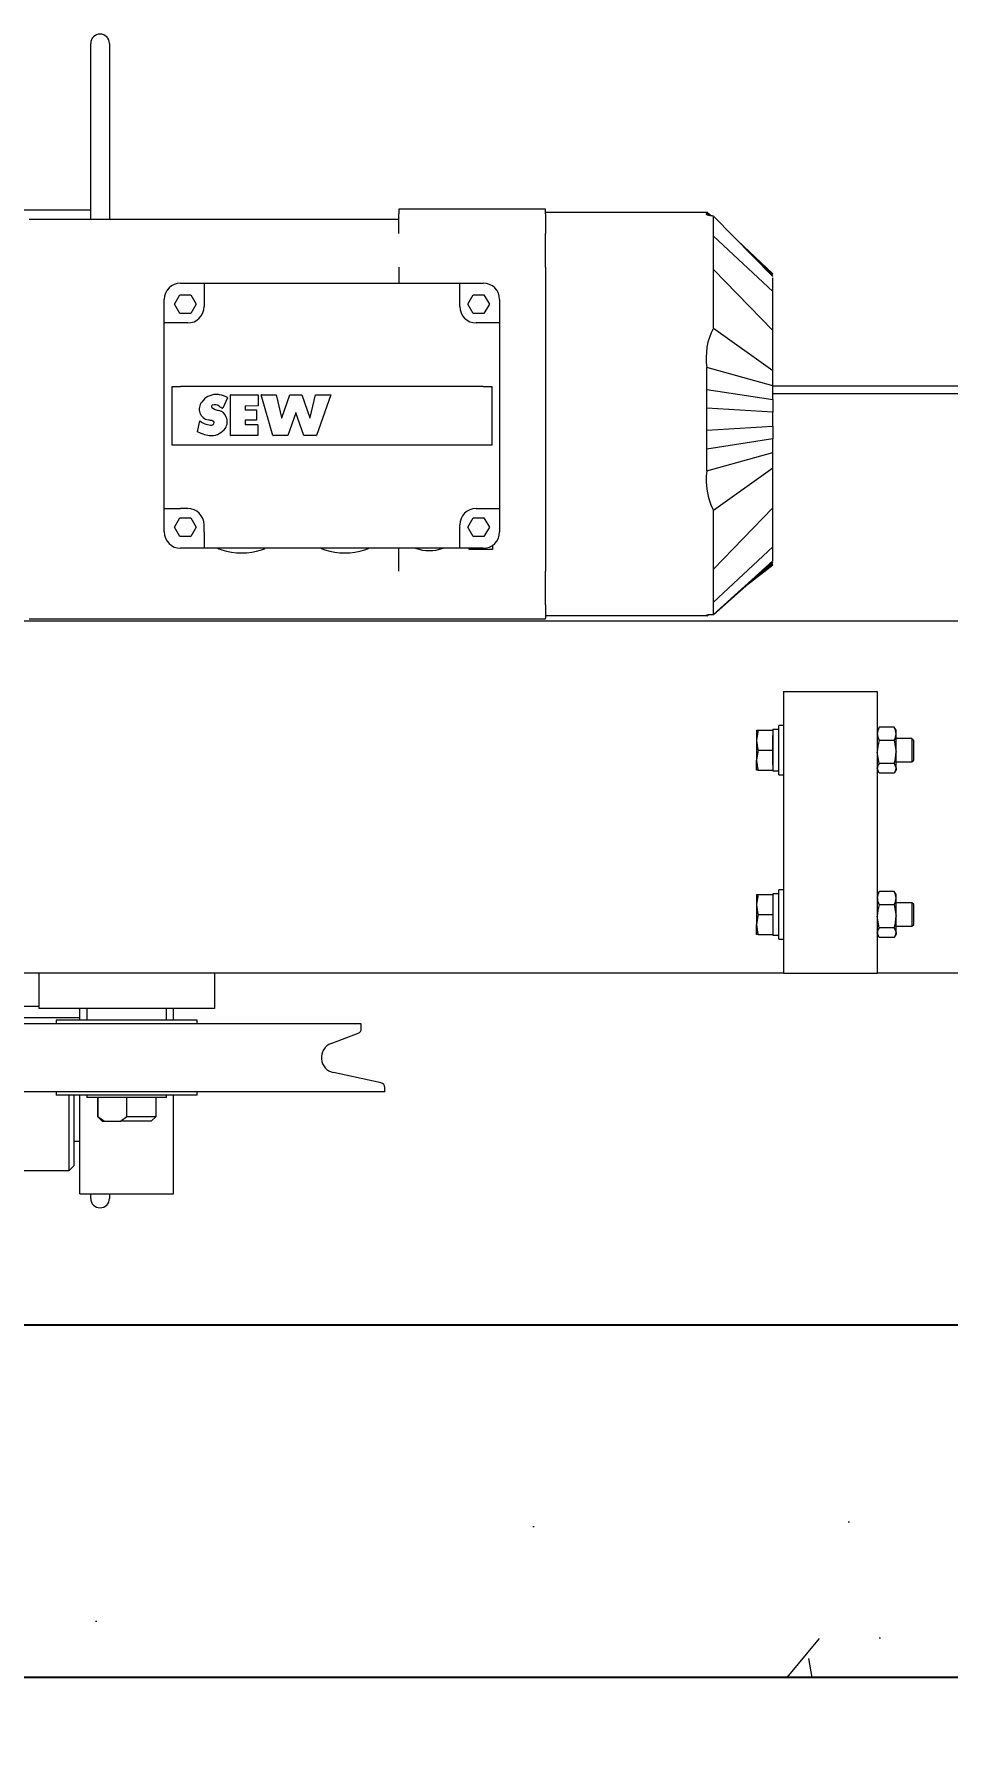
# Model space of a CAD drawing. Header units: millimetres. Extents: x -5 to 1510635, y -6 to 71285.
# Drawn here: x 1272596 to 1272986, y 6294 to 7020 of the extents above; entities that cross this region are included whole.
import ezdxf

# ---------------------------------------------------------------- set-up
doc = ezdxf.new("R2010")
doc.units = ezdxf.units.MM
doc.header["$LTSCALE"] = 1000
doc.linetypes.add('HIDDEN', pattern=[0.375, 0.25, -0.125])
for name, color, linetype in [('2', 42, 'Continuous'), ('COL', 2, 'Continuous'), ('MP-4', 4, 'HIDDEN'), ('MP-8', 8, 'Continuous')]:
    doc.layers.add(name, color=color, linetype=linetype)
doc.dimstyles.new('MPS2', dxfattribs={"dimscale": 100, "dimtxt": 3, "dimasz": 3, "dimexe": 1, "dimexo": 1, "dimgap": 1, "dimtad": 1, "dimzin": 12, "dimdsep": 46, "dimtxsty": 'Standard', "dimcen": 1, "dimclrd": 1, "dimclre": 1, "dimclrt": 7, "dimazin": 2, "dimtfac": 1, "dimtmove": 0, "dimatfit": 3, "dimfxl": 1, "dimarcsym": 0})

# ---------------------------------------------------------------- blocks, each defined once
blk = doc.blocks.new('176654998')
at = {"layer": 'MP-4', "linetype": 'Continuous', "lineweight": 15}
for p, q in [((-2380.91, 70.89), (-2380.91, 145.86)), ((-2372.91, 145.86), (-2372.91, 70.89)), ((-2380.91, 74.86), (-2520.91, 74.86)), ((-2249.56, 75.29), (-2249.56, 73.35)), ((-2186.96, 75.29), (-2249.56, 75.29)), ((-2249.56, 64.89), (-2249.56, 73.35)), ((-2186.96, 73.35), (-2186.96, 75.29)), ((-2117.92, 73.79), (-2186.96, 73.79)), ((-2186.96, 73.35), (-2186.96, 64.89)), ((-2116.55, 72.51), (-2118.22, 74.07)), ((-2116.94, 72.6), (-2118.22, 73.79)), ((-2118.21, 73.63), (-2118.21, 73.77)), ((-2118.21, 73.31), (-2118.21, 73.63)), ((-2249.56, 70.89), (-2407.06, 70.89)), ((-2115.46, 72.28), (-2090.06, 46.64)), ((-2115.46, 63.73), (-2115.46, 71.85)), ((-2186.96, 50.59), (-2186.96, 64.89)), ((-2115.46, 49.64), (-2115.46, 63.73)), ((-2115.46, 63.73), (-2090.06, 40.22)), ((-2090.06, 47.79), (-2105.18, 61.9)), ((-2090.06, 47.47), (-2101.13, 57.82)), ((-2342.56, 43.79), (-2332.56, 43.79)), ((-2332.56, 43.79), (-2223.56, 43.79)), ((-2332.56, 43.79), (-2332.56, 36.79)), ((-2249.56, 50.59), (-2249.56, 43.79)), ((-2223.56, 43.79), (-2213.56, 43.79)), ((-2223.56, 36.79), (-2223.56, 43.79)), ((-2186.96, 50.59), (-2186.96, 29.86)), ((-2115.46, 29.73), (-2115.46, 49.64)), ((-2115.46, 49.64), (-2090.06, 23.59)), ((-2091.49, 48.08), (-2090.06, 46.73)), ((-2090.06, 40.22), (-2090.06, 46.09)), ((-2349.56, 26.79), (-2349.56, 36.79)), ((-2345.17, 34.79), (-2342.86, 38.79)), ((-2342.86, 38.79), (-2338.25, 38.79)), ((-2338.25, 38.79), (-2335.94, 34.79)), ((-2332.56, 36.79), (-2332.56, 33.79)), ((-2223.56, 33.79), (-2223.56, 36.79)), ((-2220.17, 34.79), (-2217.86, 38.79)), ((-2217.86, 38.79), (-2213.25, 38.79)), ((-2213.25, 38.79), (-2210.94, 34.79)), ((-2206.56, 36.79), (-2206.56, 26.79)), ((-2090.06, 23.59), (-2090.06, 40.22)), ((-2342.86, 30.79), (-2345.17, 34.79)), ((-2338.25, 30.79), (-2342.86, 30.79)), ((-2335.94, 34.79), (-2338.25, 30.79)), ((-2217.86, 30.79), (-2220.17, 34.79)), ((-2213.25, 30.79), (-2217.86, 30.79)), ((-2210.94, 34.79), (-2213.25, 30.79)), ((-2186.96, 29.86), (-2186.96, -58.27)), ((-2115.46, 24.6), (-2115.46, 29.73)), ((-2349.56, -52.21), (-2349.56, 26.79)), ((-2342.56, 26.79), (-2349.56, 26.79)), ((-2339.56, 26.79), (-2342.56, 26.79)), ((-2213.56, 26.79), (-2216.56, 26.79)), ((-2206.56, 26.79), (-2213.56, 26.79)), ((-2206.56, 26.79), (-2206.56, -52.21)), ((-2115.46, 24.6), (-2090.06, 6.57)), ((-2090.06, 10.97), (-2090.06, 23.59)), ((-2118.21, -1.5), (-2118.21, 7.84)), ((-2090.06, 0), (-2118.21, 7.84)), ((-2090.06, 6.57), (-2090.06, 10.97)), ((-2090.06, 0), (-2090.06, 6.57)), ((-2090.06, 0), (-505.56, 0)), ((-2346.16, -0.21), (-2342.56, -0.21)), ((-2346.16, -25.21), (-2346.16, -0.21)), ((-2213.56, -0.21), (-2342.56, -0.21)), ((-2322.52, -5.04), (-2324.61, -9.49)), ((-2321.26, -21.16), (-2321.26, -3.87)), ((-2321.21, -3.82), (-2309.49, -3.82)), ((-2309.44, -3.87), (-2309.5, -8.44)), ((-2303.22, -21.14), (-2308.17, -3.88)), ((-2308.13, -3.82), (-2301.89, -3.82)), ((-2301.84, -3.86), (-2299.52, -13.54)), ((-2299.43, -13.55), (-2296.07, -3.85)), ((-2296.03, -3.82), (-2290.87, -3.82)), ((-2290.83, -3.85), (-2287.47, -13.55)), ((-2287.38, -13.54), (-2285.06, -3.86)), ((-2285.01, -3.82), (-2278.57, -3.82)), ((-2278.52, -3.88), (-2284.69, -21.17)), ((-2213.56, -0.21), (-2209.95, -0.21)), ((-2209.95, -0.21), (-2209.95, -25.21)), ((-2118.21, -9.53), (-2118.21, -1.5)), ((-2118.21, -1.5), (-2090.06, -5.86)), ((-2090.06, -5.86), (-2090.06, 0)), ((-2090.06, -3.2), (-505.56, -3.2)), ((-2090.06, -5.86), (-2090.06, -11.27)), ((-2315.04, -8.7), (-2315.04, -10.22)), ((-2309.54, -8.49), (-2314.99, -8.65)), ((-2314.99, -10.27), (-2310.23, -10.27)), ((-2310.18, -10.32), (-2310.18, -14.53)), ((-2293.5, -11.42), (-2296.86, -21.14)), ((-2290.04, -21.14), (-2293.4, -11.42)), ((-2118.21, -18.88), (-2118.21, -9.53)), ((-2090.06, -11.27), (-2118.21, -9.53)), ((-2090.06, -17.14), (-2090.06, -11.27)), ((-2335.31, -19.53), (-2334.42, -14.95)), ((-2309.71, -21.17), (-2321.21, -21.21)), ((-2315.04, -14.63), (-2315.04, -16.45)), ((-2310.23, -14.58), (-2314.99, -14.58)), ((-2314.99, -16.5), (-2309.65, -16.5)), ((-2309.6, -16.55), (-2309.66, -21.12)), ((-2296.91, -21.17), (-2303.17, -21.17)), ((-2284.73, -21.21), (-2289.99, -21.17)), ((-2118.21, -18.88), (-2090.06, -17.14)), ((-2118.21, -26.91), (-2118.21, -18.88)), ((-2090.06, -17.14), (-2090.06, -22.55)), ((-2342.56, -25.21), (-2346.16, -25.21)), ((-2213.56, -25.21), (-2342.56, -25.21)), ((-2209.95, -25.21), (-2213.56, -25.21)), ((-2090.06, -22.55), (-2118.21, -26.91)), ((-2118.21, -36.25), (-2118.21, -26.91)), ((-2118.21, -36.25), (-2090.06, -28.41)), ((-2090.06, -28.41), (-2090.06, -22.55)), ((-2090.06, -34.98), (-2090.06, -28.41)), ((-2115.46, -53.01), (-2090.06, -34.98)), ((-2090.06, -39.39), (-2090.06, -34.98)), ((-2090.06, -52), (-2090.06, -39.39)), ((-2349.56, -62.21), (-2349.56, -52.21)), ((-2349.56, -52.21), (-2342.56, -52.21)), ((-2345.17, -60.21), (-2342.86, -56.21)), ((-2342.86, -56.21), (-2338.25, -56.21)), ((-2339.56, -52.21), (-2342.56, -52.21)), ((-2338.25, -56.21), (-2335.94, -60.21)), ((-2220.17, -60.21), (-2217.86, -56.21)), ((-2217.86, -56.21), (-2213.25, -56.21)), ((-2216.56, -52.21), (-2213.56, -52.21)), ((-2213.56, -52.21), (-2206.56, -52.21)), ((-2213.25, -56.21), (-2210.94, -60.21)), ((-2206.56, -52.21), (-2206.56, -62.21)), ((-2115.46, -78.05), (-2090.06, -52)), ((-2115.46, -58.14), (-2115.46, -53.01)), ((-2090.06, -68.63), (-2090.06, -52)), ((-2342.86, -64.21), (-2345.17, -60.21)), ((-2338.25, -64.21), (-2342.86, -64.21)), ((-2335.94, -60.21), (-2338.25, -64.21)), ((-2332.56, -62.21), (-2332.56, -59.21)), ((-2332.56, -62.21), (-2332.56, -69.21)), ((-2223.56, -62.21), (-2223.56, -59.21)), ((-2223.56, -69.21), (-2223.56, -62.21)), ((-2217.86, -64.21), (-2220.17, -60.21)), ((-2213.25, -64.21), (-2217.86, -64.21)), ((-2210.94, -60.21), (-2213.25, -64.21)), ((-2186.96, -58.27), (-2186.96, -79)), ((-2115.46, -78.05), (-2115.46, -58.14)), ((-2332.56, -69.21), (-2342.56, -69.21)), ((-2223.56, -69.21), (-2332.56, -69.21)), ((-2249.56, -79), (-2249.56, -69.21)), ((-2213.56, -69.21), (-2223.56, -69.21)), ((-2219.56, -69.71), (-2219.56, -69.21)), ((-2209.56, -69.71), (-2219.56, -69.71)), ((-2209.56, -67.95), (-2209.56, -69.71)), ((-2115.46, -92.14), (-2090.06, -68.63)), ((-2090.06, -74.5), (-2090.06, -68.63)), ((-2186.96, -93.3), (-2186.96, -79)), ((-2115.46, -97.46), (-2090.06, -74.5)), ((-2115.46, -97.53), (-2090.06, -75.05)), ((-2115.46, -92.14), (-2115.46, -78.05)), ((-2100.88, -84.63), (-2090.06, -76.21)), ((-2098.52, -82.54), (-2090.06, -75.88)), ((-2091.2, -76.06), (-2090.06, -75.14)), ((-2186.96, -93.3), (-2186.96, -98.96)), ((-2115.46, -97.46), (-2115.46, -92.14)), ((-505.56, -100.2), (-2430.56, -100.2)), ((-2407.06, -99.31), (-2186.96, -99.31)), ((-2186.96, -97.81), (-2117.81, -97.81)), ((-2186.96, -99.31), (-2186.96, -98.96)), ((-2118.44, -97.65), (-2118.44, -97.65)), ((-2118.44, -97.67), (-2118.44, -97.65)), ((-2118.15, -97.7), (-2118.44, -97.67)), ((-2118.16, -98), (-2117.64, -97.59)), ((-2118.16, -98.07), (-2117.53, -97.59)), ((-2118.05, -97.75), (-2118.15, -97.7)), ((-2118.15, -97.8), (-2118.1, -97.78)), ((-2085.56, -130.2), (-2079.56, -130.2)), ((-2085.56, -130.2), (-2085.56, -250.2)), ((-2079.56, -130.2), (-2051.56, -130.2)), ((-2051.56, -130.2), (-2045.56, -130.2)), ((-2045.56, -130.2), (-2045.56, -250.2)), ((-2087.56, -165.7), (-2087.56, -144.7)), ((-2085.56, -144.7), (-2087.56, -144.7)), ((-2097.06, -146.7), (-2097.06, -150.95)), ((-2097.06, -146.7), (-2096.3, -146.7)), ((-2096.3, -146.7), (-2097.06, -150.95)), ((-2097.06, -150.95), (-2097.06, -159.45)), ((-2096.3, -146.7), (-2090.06, -146.7)), ((-2090.06, -146.7), (-2090.06, -146.45)), ((-2087.56, -146.45), (-2090.06, -146.45)), ((-2090.06, -146.7), (-2090.06, -155.2)), ((-2090.06, -161.42), (-2090.06, -148.98)), ((-2045.03, -145.78), (-2045.56, -146.7)), ((-2044.8, -145.42), (-2044.95, -145.83)), ((-2038.31, -145.42), (-2044.8, -145.42)), ((-2038.31, -151.08), (-2044.8, -151.08)), ((-2038.31, -151.08), (-2037.56, -155.97)), ((-2037.56, -146.7), (-2038.08, -145.79)), ((-2037.56, -148.25), (-2037.56, -146.7)), ((-2037.56, -155.97), (-2037.56, -148.25)), ((-2030.86, -150.2), (-2037.56, -150.2)), ((-2030.86, -150.2), (-2030.86, -160.2)), ((-2030.06, -151), (-2030.86, -150.2)), ((-2030.06, -159.4), (-2030.06, -151)), ((-2096.3, -155.2), (-2097.06, -159.45)), ((-2097.06, -163.7), (-2097.06, -159.45)), ((-2096.3, -155.2), (-2090.06, -155.2)), ((-2090.06, -155.2), (-2090.06, -163.7)), ((-2044.8, -160.85), (-2045.56, -155.97)), ((-2037.56, -162.91), (-2037.56, -155.97)), ((-2030.86, -160.2), (-2030.06, -159.4)), ((-2096.3, -163.7), (-2097.06, -163.7)), ((-2096.3, -163.7), (-2090.06, -163.7)), ((-2090.06, -164), (-2090.06, -163.7)), ((-2090.06, -164), (-2087.56, -164)), ((-2087.56, -165.7), (-2085.56, -165.7)), ((-2044.8, -164.98), (-2045.56, -162.91)), ((-2045.56, -163.7), (-2045.03, -164.62)), ((-2038.31, -160.85), (-2044.8, -160.85)), ((-2038.31, -164.98), (-2044.8, -164.98)), ((-2038.31, -160.85), (-2037.56, -162.91)), ((-2038.08, -164.61), (-2037.56, -163.7)), ((-2037.56, -160.2), (-2030.86, -160.2)), ((-2037.56, -162.91), (-2037.56, -163.7)), ((-2097.06, -216.7), (-2097.06, -220.95)), ((-2097.06, -216.7), (-2096.3, -216.7)), ((-2096.3, -216.7), (-2097.06, -220.95)), ((-2096.3, -216.7), (-2090.06, -216.7)), ((-2090.06, -216.45), (-2090.06, -216.7)), ((-2087.56, -216.45), (-2090.06, -216.45)), ((-2090.06, -216.7), (-2090.06, -225.2)), ((-2087.56, -235.7), (-2087.56, -214.7)), ((-2085.56, -214.7), (-2087.56, -214.7)), ((-2045.03, -215.78), (-2045.56, -216.7)), ((-2044.8, -215.42), (-2044.95, -215.83)), ((-2038.31, -215.42), (-2044.8, -215.42)), ((-2037.56, -216.7), (-2038.08, -215.79)), ((-2037.56, -218.25), (-2037.56, -216.7)), ((-2097.06, -220.95), (-2097.06, -229.45)), ((-2090.06, -218.98), (-2090.06, -231.42)), ((-2038.31, -221.08), (-2044.8, -221.08)), ((-2038.31, -221.08), (-2037.56, -225.97)), ((-2037.56, -225.97), (-2037.56, -218.25)), ((-2030.86, -220.2), (-2037.56, -220.2)), ((-2030.86, -220.2), (-2030.86, -230.2)), ((-2030.06, -221), (-2030.86, -220.2)), ((-2030.06, -229.4), (-2030.06, -221)), ((-2096.3, -225.2), (-2097.06, -229.45)), ((-2097.06, -233.7), (-2097.06, -229.45)), ((-2096.3, -225.2), (-2090.06, -225.2)), ((-2090.06, -225.2), (-2090.06, -233.7)), ((-2044.8, -230.85), (-2045.56, -225.97)), ((-2038.31, -230.85), (-2044.8, -230.85)), ((-2038.31, -230.85), (-2037.56, -232.91)), ((-2037.56, -232.91), (-2037.56, -225.97)), ((-2037.56, -230.2), (-2030.86, -230.2)), ((-2030.86, -230.2), (-2030.06, -229.4)), ((-2096.3, -233.7), (-2097.06, -233.7)), ((-2096.3, -233.7), (-2090.06, -233.7)), ((-2090.06, -233.7), (-2090.06, -234)), ((-2090.06, -234), (-2087.56, -234)), ((-2087.56, -235.7), (-2085.56, -235.7)), ((-2044.8, -234.98), (-2045.56, -232.91)), ((-2045.56, -233.7), (-2045.03, -234.62)), ((-2038.31, -234.98), (-2044.8, -234.98)), ((-2038.08, -234.61), (-2037.56, -233.7)), ((-2037.56, -232.91), (-2037.56, -233.7)), ((-2085.56, -250.2), (-2805.56, -250.2)), ((-2403.06, -250.2), (-2403.06, -265.2)), ((-2328.06, -250.2), (-2328.06, -265.2)), ((-2085.56, -250.2), (-2079.56, -250.2)), ((-2079.56, -250.2), (-2051.56, -250.2)), ((-2051.56, -250.2), (-2045.56, -250.2)), ((-1265.56, -250.2), (-2045.56, -250.2)), ((-2525.56, -264.2), (-2403.06, -264.2)), ((-2328.06, -265.2), (-2403.06, -265.2)), ((-2385.56, -270.2), (-2385.56, -265.2)), ((-2382.56, -265.2), (-2382.56, -270.2)), ((-2348.56, -270.2), (-2348.56, -265.2)), ((-2345.56, -270.2), (-2345.56, -265.2)), ((-2385.56, -269.2), (-2525.56, -269.2)), ((-2265.56, -271.7), (-2465.56, -271.7)), ((-2335.56, -270.2), (-2395.56, -270.2)), ((-2395.56, -270.2), (-2395.56, -271.7)), ((-2335.56, -271.7), (-2335.56, -270.2)), ((-2265.56, -273.83), (-2265.56, -271.7)), ((-2278.39, -280.13), (-2266.84, -275.69)), ((-2257.14, -296.86), (-2277.41, -292.56)), ((-2255.56, -300.7), (-2475.56, -300.7)), ((-2395.56, -300.7), (-2395.56, -302.2)), ((-2335.56, -302.2), (-2395.56, -302.2)), ((-2390.06, -334.2), (-2390.06, -302.2)), ((-2388.06, -302.2), (-2388.06, -332.2)), ((-2385.56, -344.2), (-2385.56, -302.2)), ((-2382.56, -302.2), (-2382.56, -303.2)), ((-2348.56, -303.2), (-2382.56, -303.2)), ((-2378.06, -303.2), (-2378.06, -311.2)), ((-2377.88, -303.2), (-2377.88, -311.2)), ((-2365.43, -311.2), (-2365.43, -303.2)), ((-2353.06, -311.2), (-2353.06, -303.2)), ((-2348.56, -303.2), (-2348.56, -302.2)), ((-2345.56, -344.2), (-2345.56, -302.2)), ((-2335.56, -302.2), (-2335.56, -300.7)), ((-2255.56, -300.7), (-2255.56, -298.82)), ((-2377.88, -311.2), (-2378.06, -311.2)), ((-2378.06, -311.2), (-2376.06, -313.2)), ((-2377.88, -311.2), (-2375.08, -313.2)), ((-2368.23, -313.2), (-2365.43, -311.2)), ((-2365.43, -311.2), (-2353.06, -311.2)), ((-2355.06, -313.2), (-2353.06, -311.2)), ((-2376.06, -313.2), (-2375.08, -313.2)), ((-2375.08, -313.2), (-2368.23, -313.2)), ((-2355.06, -313.2), (-2368.23, -313.2)), ((-2388.06, -321.7), (-2385.56, -321.7)), ((-2390.06, -334.2), (-2388.06, -332.2)), ((-2521.06, -334.2), (-2390.06, -334.2)), ((-2385.56, -344.2), (-2345.56, -344.2)), ((-2380.91, -346.14), (-2380.91, -344.2)), ((-2372.91, -344.2), (-2372.91, -346.14))]:
    blk.add_line(p, q, dxfattribs=at)
for centre, radius, start, end in [((-2376.91, 145.86), 4, 0, 180), ((-2342.56, 36.79), 7, 90, 180), ((-2213.56, 36.79), 7, 0, 90), ((-2339.56, 33.79), 7, 270, 0), ((-2216.56, 33.79), 7, 180, 270), ((-2091.24, 12.01), 27.3, 152.52895, 188.78079), ((-2329.93, -9.89), 4.7, 140.15342, 260.09904), ((-2327.36, -11.22), 7.55, 90.9464, 144.9236), ((-2327.78, -16.02), 12.35, 81.76624, 88.60112), ((-2327.79, -14.64), 11, 61.50206, 80.72272), ((-2322.57, -5.02), 0.05, 334.79795, 61.50207), ((-2321.21, -3.87), 0.05, 90, 180), ((-2309.49, -3.87), 0.05, 359.26981, 90), ((-2308.13, -3.87), 0.05, 90, 196.02851), ((-2301.89, -3.87), 0.05, 13.4412, 89.99613), ((-2296.03, -3.87), 0.05, 90, 160.91464), ((-2290.87, -3.87), 0.05, 19.08111, 89.99576), ((-2285.01, -3.87), 0.05, 90, 166.55879), ((-2278.57, -3.87), 0.05, 340.3776, 90), ((-2328.83, -8.79), 0.653, 109.52113, 228.71861), ((-2324.46, -1.84), 8.86, 237.14504, 258.50775), ((-2328.06, -11.08), 3.07, 51.93071, 108.84119), ((-2326.88, -14.35), 3.89, 15.80328, 80.29262), ((-2319.65, 0.88), 11.55, 235.67509, 244.18047), ((-2324.66, -9.47), 0.05, 244.18047, 334.79795), ((-2327.82, -15.37), 5.12, 328.34177, 23.9384), ((-2314.99, -8.7), 0.05, 91.74665, 180), ((-2314.99, -10.22), 0.05, 180, 269.9848), ((-2310.23, -10.32), 0.05, 0, 89.9848), ((-2309.55, -8.44), 0.05, 271.74665, 359.26981), ((-2299.48, -13.53), 0.05, 193.4412, 340.91888), ((-2293.45, -11.44), 0.05, 19.08111, 160.91888), ((-2287.43, -13.53), 0.05, 199.08437, 346.55879), ((-2335.26, -19.54), 0.05, 169.09791, 244.40191), ((-2327.84, -4.07), 17.21, 244.38238, 264.66519), ((-2334.37, -14.96), 0.05, 53.51938, 169.09791), ((-2328.57, -7.11), 9.71, 233.51938, 262.53366), ((-2331.52, -21.76), 7.28, 68.52511, 83.83233), ((-2329.59, -15.25), 1.5, 260.82925, 306.7786), ((-2329.82, -13.25), 7.97, 272.72379, 322.92329), ((-2329.07, -15.75), 0.797, 297.91018, 74.80995), ((-2321.21, -21.16), 0.05, 180, 270.16444), ((-2314.99, -14.63), 0.05, 90.01519, 180), ((-2314.99, -16.45), 0.05, 180, 270), ((-2310.23, -14.53), 0.05, 270.01519, 0), ((-2309.71, -21.12), 0.05, 270.16444, 359.26622), ((-2309.65, -16.55), 0.05, 359.26981, 90), ((-2303.17, -21.12), 0.05, 196.02851, 270), ((-2296.91, -21.12), 0.05, 270, 340.91888), ((-2289.99, -21.12), 0.05, 199.08111, 269.64224), ((-2284.73, -21.16), 0.05, 269.64224, 340.3776), ((-2091.06, -40.39), 27.47, 171.33729, 207.35297), ((-2339.56, -59.21), 7, 0, 90), ((-2216.56, -59.21), 7, 90, 180), ((-2342.56, -62.21), 7, 180, 270), ((-2213.56, -62.21), 7, 270, 0), ((-2316.56, -44.71), 26.5, 247.59736, 251.29143), ((-2316.56, -44.71), 26.48, 251.2776, 288.7224), ((-2316.56, -44.71), 26.5, 288.70857, 292.40264), ((-2272.56, -44.71), 26.5, 247.59736, 251.29143), ((-2272.56, -44.71), 26.48, 251.2776, 288.7224), ((-2272.56, -44.71), 26.5, 288.70857, 292.40264), ((-2236.56, -52.04), 18.14, 251.15382, 288.84618), ((-2115.75, -127.95), 30.43, 89.44349, 95.0721), ((-2083.94, -150.8), 13.11, 180.65275, 199.60341), ((-2039.28, -148.42), 6.28, 151.48972, 178.44127), ((-2039.28, -148.08), 6.27, 181.54505, 208.52396), ((-2028.42, -156.12), 17.14, 162.87273, 179.46868), ((-2041.13, -147.63), 3.57, 30.5639, 38.1189), ((-2043.83, -148.42), 6.28, 1.55873, 28.51028), ((-2043.83, -148.08), 6.27, 331.47604, 358.45495), ((-2083.94, -159.3), 13.11, 180.65275, 199.60341), ((-2054.69, -155.81), 17.14, 342.87273, 359.46868), ((-2041.98, -163.06), 3.57, 141.8811, 177.67557), ((-2041.13, -162.77), 3.57, 321.8811, 357.67557), ((-2039.28, -218.42), 6.28, 151.48972, 178.44127), ((-2041.13, -217.63), 3.57, 30.5639, 38.1189), ((-2043.83, -218.42), 6.28, 1.55873, 28.51028), ((-2083.94, -220.8), 13.11, 180.65275, 199.60341), ((-2039.28, -218.08), 6.27, 181.54505, 208.52396), ((-2028.42, -226.12), 17.14, 162.87273, 179.46868), ((-2043.83, -218.08), 6.27, 331.47604, 358.45495), ((-2083.94, -229.3), 13.11, 180.65275, 199.60341), ((-2041.98, -233.06), 3.57, 141.8811, 177.67557), ((-2054.69, -225.81), 17.14, 342.87273, 359.46868), ((-2041.13, -232.77), 3.57, 321.8811, 357.67557), ((-2267.56, -273.83), 2, 291.02718, 0), ((-2276.06, -286.2), 6.5, 111.02718, 258.00658), ((-2257.56, -298.82), 2, 0, 78.00658), ((-2376.91, -346.14), 4, 180, 0)]:
    blk.add_arc(centre, radius, start, end, dxfattribs=at)
blk.add_open_spline([(-2115.46, 72.28), (-2115.52, 72.29), (-2115.65, 72.31), (-2115.84, 72.34), (-2116.03, 72.36), (-2116.2, 72.39), (-2116.37, 72.42), (-2116.54, 72.45), (-2116.7, 72.48), (-2116.85, 72.5), (-2117, 72.53), (-2117.21, 72.58), (-2117.46, 72.64), (-2117.74, 72.71), (-2117.97, 72.78), (-2118.22, 72.88), (-2118.41, 72.99), (-2118.47, 73.09), (-2118.44, 73.17), (-2118.39, 73.22), (-2118.32, 73.26), (-2118.25, 73.29), (-2118.21, 73.31)], degree=3, knots=[0, 0, 0, 0, 0.022895, 0.04602, 0.069389, 0.093014, 0.116905, 0.141074, 0.165532, 0.190289, 0.215356, 0.240742, 0.305146, 0.371348, 0.43774, 0.505069, 0.636755, 0.771589, 0.828465, 0.885462, 0.942625, 1, 1, 1, 1], dxfattribs=at)
blk = doc.blocks.new('*D124')
at = {"layer": '2', "color": 1, "linetype": 'ByBlock', "lineweight": -2, "transparency": 16777216}
for p, q in [((1271995.63, 6409.49), (1271995.63, 5277.76)), ((1276995.63, 6409.49), (1276995.63, 5277.76)), ((1272175.63, 5337.76), (1276815.63, 5337.76))]:
    blk.add_line(p, q, dxfattribs=at)
at = {"layer": '2', "color": 1, "linetype": 'ByBlock', "transparency": 16777216}
for points in [[(1272175.63, 5367.76), (1272175.63, 5307.76), (1271995.63, 5337.76)], [(1276815.63, 5367.76), (1276815.63, 5307.76), (1276995.63, 5337.76)]]:
    blk.add_solid(points, dxfattribs=at)
at = {"layer": 'DEFPOINTS', "color": 0, "linetype": 'ByBlock', "transparency": 16777216}
for p in [(1271995.63, 6469.49), (1276995.63, 6469.49), (1276995.63, 5337.76)]:
    blk.add_point(p, dxfattribs=at)
at = {"layer": '2', "color": 7, "linetype": 'ByBlock', "transparency": 16777216, "insert": (1274495.63, 5487.76), "char_height": 180, "attachment_point": 5}
blk.add_mtext('5000{\\H126.000000;±5}', dxfattribs=at)

msp = doc.modelspace()

# ---------------------------------------------------------------- hatches: boundary and pattern name
at = {"layer": 'MP-8', "lineweight": 5}
h = msp.add_hatch(dxfattribs=at)
h.set_pattern_fill('AR-CONC', color=256, scale=2, style=0)
h.set_pattern_definition([(50, (0, 0), (364.36934, -31.87817), [38.1, -419.1]), (355, (0, 0), (-70.48565, 382.11329), [30.48, -335.28]), (100.451, (30.36, -2.66), (293.885, 350.23338), [32.38, -356.18]), (46.1842, (0, 101.6), (542.15808, -84.08466), [57.15, -628.65]), (96.6356, (45.2, 94.6), (474.80847, 494.85111), [48.57, -534.27]), (351.184, (0, 101.6), (474.8092, 494.85024), [45.72, -502.92]), (21, (50.8, 76.2), (303.22976, -204.53104), [38.1, -419.1]), (326, (50.8, 76.2), (123.60406, 368.37593), [30.48, -335.28]), (71.4514, (76.07, 59.16), (426.83298, 163.84572), [32.38, -356.18]), (37.5, (0, 0), (6.177207, 169.110078), [0, -331.216, 0, -340.36, 0, -336.55]), (7.5, (0, 0), (133.639325, 200.36115), [0, -194.056, 0, -323.596, 0, -128.27]), (327.5, (-113.28, 0), (271.18119, -11.457488), [0, -127, 0, -396.24, 0, -525.78]), (317.5, (-164.08, 0), (296.258363, 50.85298), [0, -165.1, 0, -263.144, 0, -373.38])])
h.paths.add_polyline_path([(1276995.626, 6469.491), (1271995.626, 6469.491), (1271995.626, 6769.491), (1271755.594, 6769.491), (1271755.594, 6319.491), (1277256.958, 6319.491), (1277256.958, 6769.491), (1276995.626, 6769.491)])

# ---------------------------------------------------------------- linework, layer by layer
at = {"layer": 'MP-8', "linetype": 'ByBlock'}
for p, q in [((1276995.626, 6469.491), (1271995.626, 6469.491)), ((1277256.958, 6319.491), (1271755.594, 6319.491))]:
    msp.add_line(p, q, dxfattribs=at)

# ---------------------------------------------------------------- block references
at = {"layer": 'COL', "linetype": 'ByBlock'}
msp.add_blockref('176654998', (1275001.181, 6869.691), dxfattribs=at)

# ---------------------------------------------------------------- dimensions: what is measured, and where the dimension line sits
at = {"layer": '2', "color": 253, "linetype": 'ByBlock'}
dim = msp.add_linear_dim(base=(1276995.626, 5337.763), p1=(1271995.626, 6469.491), p2=(1276995.626, 6469.491), dimstyle='MPS2', override={"dimscale": 60, "dimtol": 1, "dimtp": 5, "dimtm": 5, "dimtfac": 0.7}, dxfattribs=at)
dim.commit()
dim.dimension.update_dxf_attribs({"geometry": '*D124', "text_midpoint": (1274495.626, 5487.763)})

doc.saveas('drawing.dxf')
